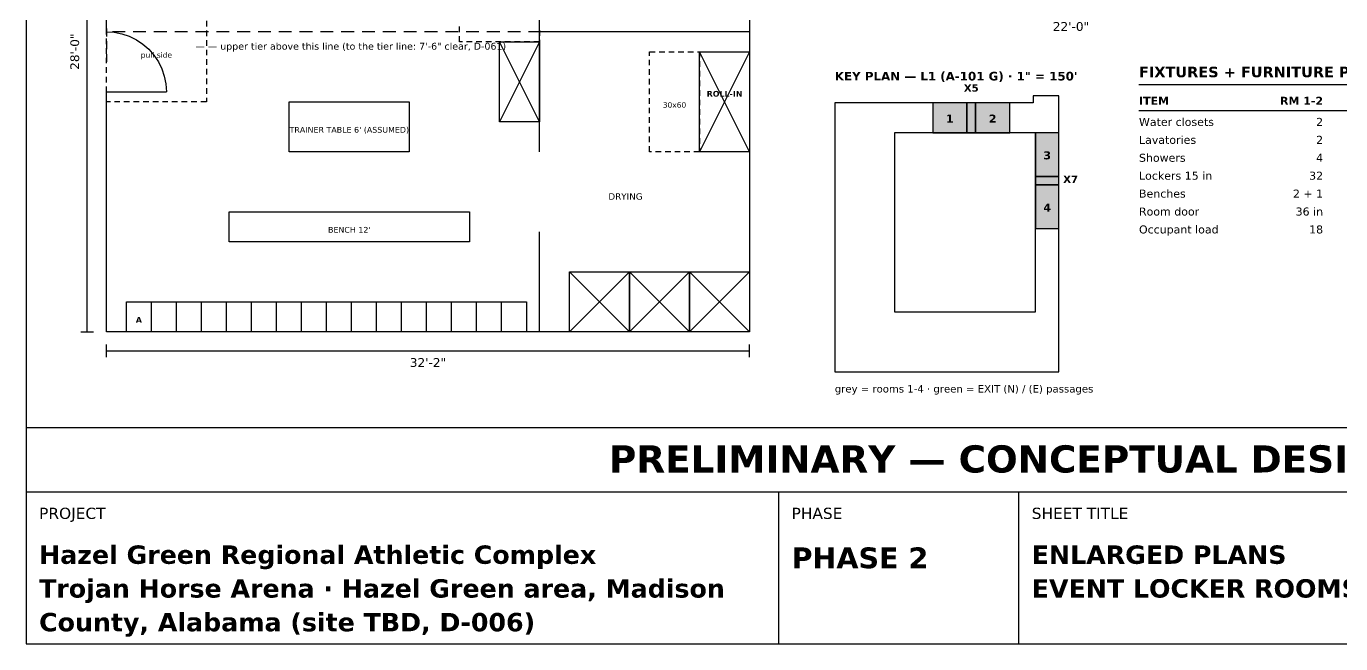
# Model space of a CAD drawing. Header units: inches. Extents: x 0.5 to 16.5, y 0.5 to 10.5.
# Drawn here: x 0.5 to 8.71, y 0.5 to 4.36 of the extents above; entities that cross this region are included whole.
import ezdxf
from ezdxf.enums import TextEntityAlignment as Align

# ---------------------------------------------------------------- set-up
doc = ezdxf.new("R2010")
doc.units = ezdxf.units.IN
doc.header["$MEASUREMENT"] = 0
for name, color, linetype in [('A-ANNO-DIMS', 7, 'Continuous'), ('A-ANNO-TEXT', 7, 'Continuous'), ('A-CLER-ADA', 7, 'Continuous'), ('A-DOOR', 7, 'Continuous'), ('A-WALL', 7, 'Continuous'), ('A-WALL-PRTN', 7, 'Continuous'), ('G-ANNO-TABL', 7, 'Continuous'), ('G-ANNO-TTLB', 7, 'Continuous'), ('LS-CPTH', 7, 'Continuous'), ('P-FIXT', 7, 'Continuous')]:
    doc.layers.add(name, color=color, linetype=linetype)
doc.styles.add('KS-BOLD', font='DejaVuSans-Bold.ttf')
doc.styles.add('KS-REG', font='DejaVuSans.ttf')

msp = doc.modelspace()

# ---------------------------------------------------------------- hatches: boundary and pattern name
at = {"layer": 'A-ANNO-TEXT', "true_color": 0xbbbbbb}
for points in [[(6.1614, 3.6933), (6.3757, 3.6933), (6.3757, 3.88), (6.1614, 3.88)], [(6.429, 3.6933), (6.6433, 3.6933), (6.6433, 3.88), (6.429, 3.88)], [(6.8033, 3.4206), (6.95, 3.4206), (6.95, 3.6933), (6.8033, 3.6933)], [(6.8033, 3.0945), (6.95, 3.0945), (6.95, 3.3673), (6.8033, 3.3673)]]:
    msp.add_hatch(color=7, dxfattribs=at).paths.add_polyline_path(points)
at = {"layer": 'A-ANNO-TEXT', "true_color": 0xe8f2ea}
for points in [[(6.3757, 3.6933), (6.429, 3.6933), (6.429, 3.88), (6.3757, 3.88)], [(6.8033, 3.3673), (6.95, 3.3673), (6.95, 3.4206), (6.8033, 3.4206)]]:
    msp.add_hatch(color=7, dxfattribs=at).paths.add_polyline_path(points)

# ---------------------------------------------------------------- linework, layer by layer
at = {"layer": 'A-ANNO-DIMS'}
for p, q in [((0.88, 2.45), (0.88, 5.95)), ((0.84, 2.45), (0.92, 2.45)), ((1, 2.29), (1, 2.37)), ((1, 2.33), (5.0175, 2.33)), ((5.0175, 2.29), (5.0175, 2.37))]:
    msp.add_line(p, q, dxfattribs=at)
msp.add_lwpolyline([(5.9233, 2.5733), (6.8033, 2.5733), (6.8033, 3.6933), (5.9233, 3.6933)], close=True, dxfattribs=at)
at = {"layer": 'A-ANNO-TEXT'}
for p, q in [((1.1175, 4.325), (1.0375, 4.325)), ((1.2475, 4.325), (1.1675, 4.325)), ((1.3775, 4.325), (1.2975, 4.325)), ((1.5075, 4.325), (1.4275, 4.325)), ((1.6375, 4.325), (1.5575, 4.325)), ((1.7675, 4.325), (1.6875, 4.325)), ((1.8975, 4.325), (1.8175, 4.325)), ((2.0275, 4.325), (1.9475, 4.325)), ((2.1575, 4.325), (2.0775, 4.325)), ((2.2875, 4.325), (2.2075, 4.325)), ((2.4175, 4.325), (2.3375, 4.325)), ((2.5475, 4.325), (2.4675, 4.325)), ((2.6775, 4.325), (2.5975, 4.325)), ((2.8075, 4.325), (2.7275, 4.325)), ((2.9375, 4.325), (2.8575, 4.325)), ((3.0675, 4.325), (2.9875, 4.325)), ((3.1975, 4.325), (3.1175, 4.325)), ((3.3275, 4.325), (3.2475, 4.325)), ((3.4575, 4.325), (3.3775, 4.325)), ((3.5875, 4.325), (3.5075, 4.325)), ((3.7175, 4.325), (3.6375, 4.325)), ((3.8475, 4.325), (3.7675, 4.325)), ((3.9775, 4.325), (3.8975, 4.325)), ((4.1075, 4.325), (4.0275, 4.325)), ((4.2375, 4.325), (4.1575, 4.325)), ((4.3675, 4.325), (4.2875, 4.325)), ((4.4975, 4.325), (4.4175, 4.325)), ((4.6275, 4.325), (4.5475, 4.325)), ((4.7575, 4.325), (4.6775, 4.325)), ((4.8875, 4.325), (4.8075, 4.325)), ((5.0175, 4.325), (4.9375, 4.325)), ((7.45, 3.995), (11.5, 3.995))]:
    msp.add_line(p, q, dxfattribs=at)
for points in [[(6.1614, 3.6933), (6.3757, 3.6933), (6.3757, 3.88), (6.1614, 3.88)], [(6.3757, 3.6933), (6.429, 3.6933), (6.429, 3.88), (6.3757, 3.88)], [(6.429, 3.6933), (6.6433, 3.6933), (6.6433, 3.88), (6.429, 3.88)], [(6.8033, 3.4206), (6.95, 3.4206), (6.95, 3.6933), (6.8033, 3.6933)], [(6.8033, 3.3673), (6.95, 3.3673), (6.95, 3.4206), (6.8033, 3.4206)], [(6.8033, 3.0945), (6.95, 3.0945), (6.95, 3.3673), (6.8033, 3.3673)]]:
    msp.add_lwpolyline(points, close=True, dxfattribs=at)
at = {"layer": 'A-CLER-ADA'}
for p, q in [((1.625, 4.3925), (1.625, 4.3575)), ((3.205, 4.3225), (3.205, 4.3575)), ((1, 4.3075), (1, 4.3425)), ((1, 4.2475), (1, 4.2825)), ((1.625, 4.3325), (1.625, 4.2975)), ((1.625, 4.2725), (1.625, 4.2375)), ((3.205, 4.2625), (3.205, 4.2975)), ((3.705, 4.335), (3.705, 4.3)), ((3.705, 4.275), (3.705, 4.2625)), ((1, 4.1875), (1, 4.2225)), ((1.625, 4.2125), (1.625, 4.1775)), ((3.225, 4.2625), (3.205, 4.2625)), ((3.285, 4.2625), (3.25, 4.2625)), ((3.345, 4.2625), (3.31, 4.2625)), ((3.405, 4.2625), (3.37, 4.2625)), ((3.465, 4.2625), (3.43, 4.2625)), ((3.525, 4.2625), (3.49, 4.2625)), ((3.585, 4.2625), (3.55, 4.2625)), ((3.645, 4.2625), (3.61, 4.2625)), ((3.705, 4.2625), (3.67, 4.2625)), ((4.3925, 4.175), (4.3925, 4.2)), ((4.3925, 4.2), (4.4275, 4.2)), ((4.4525, 4.2), (4.4875, 4.2)), ((4.5125, 4.2), (4.5475, 4.2)), ((4.5725, 4.2), (4.6075, 4.2)), ((4.6325, 4.2), (4.6675, 4.2)), ((4.6925, 4.2), (4.705, 4.2)), ((4.705, 4.2), (4.705, 4.165)), ((1, 4.1275), (1, 4.1625)), ((1.625, 4.1525), (1.625, 4.1175)), ((4.3925, 4.115), (4.3925, 4.15)), ((4.705, 4.14), (4.705, 4.105)), ((1, 4.0675), (1, 4.1025)), ((1, 4.0075), (1, 4.0425)), ((1.625, 4.0925), (1.625, 4.0575)), ((1.625, 4.0325), (1.625, 3.9975)), ((4.3925, 4.055), (4.3925, 4.09)), ((4.3925, 3.995), (4.3925, 4.03)), ((4.705, 4.08), (4.705, 4.045)), ((1, 3.9475), (1, 3.9825)), ((1.625, 3.9725), (1.625, 3.9375)), ((4.3925, 3.935), (4.3925, 3.97)), ((4.705, 4.02), (4.705, 3.985)), ((4.705, 3.96), (4.705, 3.925)), ((1, 3.8875), (1, 3.9225)), ((1.025, 3.8875), (1, 3.8875)), ((1.085, 3.8875), (1.05, 3.8875)), ((1.145, 3.8875), (1.11, 3.8875)), ((1.205, 3.8875), (1.17, 3.8875)), ((1.265, 3.8875), (1.23, 3.8875)), ((1.325, 3.8875), (1.29, 3.8875)), ((1.385, 3.8875), (1.35, 3.8875)), ((1.445, 3.8875), (1.41, 3.8875)), ((1.505, 3.8875), (1.47, 3.8875)), ((1.565, 3.8875), (1.53, 3.8875)), ((1.625, 3.8875), (1.59, 3.8875)), ((1.625, 3.9125), (1.625, 3.8875)), ((4.3925, 3.875), (4.3925, 3.91)), ((4.705, 3.9), (4.705, 3.865)), ((4.3925, 3.815), (4.3925, 3.85)), ((4.3925, 3.755), (4.3925, 3.79)), ((4.705, 3.84), (4.705, 3.805)), ((4.705, 3.78), (4.705, 3.745)), ((4.3925, 3.695), (4.3925, 3.73)), ((4.705, 3.72), (4.705, 3.685)), ((4.3925, 3.635), (4.3925, 3.67)), ((4.705, 3.66), (4.705, 3.625)), ((4.3925, 3.575), (4.3925, 3.61)), ((4.405, 3.575), (4.3925, 3.575)), ((4.465, 3.575), (4.43, 3.575)), ((4.525, 3.575), (4.49, 3.575)), ((4.585, 3.575), (4.55, 3.575)), ((4.645, 3.575), (4.61, 3.575)), ((4.705, 3.575), (4.67, 3.575)), ((4.705, 3.6), (4.705, 3.575))]:
    msp.add_line(p, q, dxfattribs=at)
at = {"layer": 'A-DOOR'}
for p, q in [((1, 4.325), (1.0489, 4.3218)), ((1.0489, 4.3218), (1.0971, 4.3122)), ((1.0971, 4.3122), (1.1435, 4.2965)), ((1.1435, 4.2965), (1.1875, 4.2748)), ((1.1875, 4.2748), (1.2283, 4.2475)), ((1.2283, 4.2475), (1.2652, 4.2152)), ((1.2652, 4.2152), (1.2975, 4.1783)), ((1.2975, 4.1783), (1.3248, 4.1375)), ((1.3248, 4.1375), (1.3465, 4.0935)), ((1.3465, 4.0935), (1.3622, 4.0471)), ((1.3622, 4.0471), (1.3718, 3.9989)), ((1, 3.95), (1.375, 3.95)), ((1.3718, 3.9989), (1.375, 3.95))]:
    msp.add_line(p, q, dxfattribs=at)
at = {"layer": 'A-WALL'}
for p, q in [((1, 4.325), (1, 5.95)), ((5.0175, 5.95), (5.0175, 2.45)), ((1, 2.45), (1, 3.95)), ((6.7894, 3.88), (5.55, 3.88)), ((5.55, 3.88), (5.55, 2.2)), ((6.95, 3.9244), (6.7894, 3.9244)), ((6.7894, 3.9244), (6.7894, 3.88)), ((6.95, 2.2), (6.95, 3.9244)), ((5.0175, 2.45), (1, 2.45)), ((5.55, 2.2), (6.95, 2.2))]:
    msp.add_line(p, q, dxfattribs=at)
at = {"layer": 'A-WALL-PRTN'}
for p, q in [((3.705, 3.575), (3.705, 4.6375)), ((5.0175, 4.325), (3.705, 4.325)), ((3.705, 2.45), (3.705, 3.075))]:
    msp.add_line(p, q, dxfattribs=at)
at = {"layer": 'G-ANNO-TABL'}
msp.add_line((7.45, 3.833), (11.5, 3.833), dxfattribs=at)
at = {"layer": 'G-ANNO-TTLB'}
for p, q in [((0.5, 1.45), (16.5, 1.45)), ((5.2, 0.5), (5.2, 1.45)), ((6.7, 0.5), (6.7, 1.45))]:
    msp.add_line(p, q, dxfattribs=at)
for points in [[(0.5, 0.5), (16.5, 0.5), (16.5, 10.5), (0.5, 10.5)], [(0.5, 1.45), (16.5, 1.45), (16.5, 1.85), (0.5, 1.85)]]:
    msp.add_lwpolyline(points, close=True, dxfattribs=at)
at = {"layer": 'LS-CPTH'}
for p, q in [((1, 4.345), (1, 4.295)), ((1, 4.265), (1, 4.215)), ((1, 4.185), (1, 4.1375))]:
    msp.add_line(p, q, dxfattribs=at)
at = {"layer": 'P-FIXT'}
for p, q in [((3.455, 3.7625), (3.455, 4.2625)), ((3.455, 4.2625), (3.705, 4.2625)), ((3.705, 3.7625), (3.455, 4.2625)), ((3.705, 4.2625), (3.455, 3.7625)), ((3.705, 4.2625), (3.705, 3.7625)), ((4.705, 3.575), (4.705, 4.2)), ((4.705, 4.2), (5.0175, 4.2)), ((5.0175, 3.575), (4.705, 4.2)), ((5.0175, 4.2), (4.705, 3.575)), ((5.0175, 4.2), (5.0175, 3.575)), ((2.1425, 3.575), (2.1425, 3.8875)), ((2.1425, 3.8875), (2.8925, 3.8875)), ((2.8925, 3.8875), (2.8925, 3.575)), ((3.705, 3.7625), (3.455, 3.7625)), ((2.8925, 3.575), (2.1425, 3.575)), ((5.0175, 3.575), (4.705, 3.575)), ((1.7675, 3.0125), (1.7675, 3.2)), ((1.7675, 3.2), (3.2675, 3.2)), ((3.2675, 3.2), (3.2675, 3.0125)), ((3.2675, 3.0125), (1.7675, 3.0125)), ((3.8925, 2.45), (3.8925, 2.825)), ((3.8925, 2.825), (4.2675, 2.825)), ((4.2675, 2.45), (3.8925, 2.825)), ((4.2675, 2.825), (3.8925, 2.45)), ((4.2675, 2.45), (4.2675, 2.825)), ((4.2675, 2.825), (4.6425, 2.825)), ((4.6425, 2.45), (4.2675, 2.825)), ((4.6425, 2.825), (4.2675, 2.45)), ((4.2675, 2.825), (4.2675, 2.45)), ((4.6425, 2.45), (4.6425, 2.825)), ((4.6425, 2.825), (5.0175, 2.825)), ((5.0175, 2.45), (4.6425, 2.825)), ((5.0175, 2.825), (4.6425, 2.45)), ((4.6425, 2.825), (4.6425, 2.45)), ((5.0175, 2.825), (5.0175, 2.45)), ((1.125, 2.45), (1.125, 2.6375)), ((1.125, 2.6375), (3.625, 2.6375)), ((1.2812, 2.45), (1.2812, 2.6375)), ((1.4375, 2.45), (1.4375, 2.6375)), ((1.5938, 2.45), (1.5938, 2.6375)), ((1.75, 2.45), (1.75, 2.6375)), ((1.9062, 2.45), (1.9062, 2.6375)), ((2.0625, 2.45), (2.0625, 2.6375)), ((2.2188, 2.45), (2.2188, 2.6375)), ((2.375, 2.45), (2.375, 2.6375)), ((2.5312, 2.45), (2.5312, 2.6375)), ((2.6875, 2.45), (2.6875, 2.6375)), ((2.8438, 2.45), (2.8438, 2.6375)), ((3, 2.45), (3, 2.6375)), ((3.1562, 2.45), (3.1562, 2.6375)), ((3.3125, 2.45), (3.3125, 2.6375)), ((3.4688, 2.45), (3.4688, 2.6375)), ((3.625, 2.6375), (3.625, 2.45)), ((3.625, 2.45), (1.125, 2.45)), ((4.2675, 2.45), (3.8925, 2.45)), ((4.6425, 2.45), (4.2675, 2.45)), ((5.0175, 2.45), (4.6425, 2.45))]:
    msp.add_line(p, q, dxfattribs=at)

# ---------------------------------------------------------------- texts
at = {"layer": 'A-ANNO-DIMS', "style": 'KS-REG'}
for s, p in [('22\'-0"', (7.025, 4.33)), ('32\'-2"', (3.0088, 2.23))]:
    msp.add_text(s, height=0.055, dxfattribs=at).set_placement(p, align=Align.CENTER)
msp.add_text('28\'-0"', height=0.055, rotation=90, dxfattribs=at).set_placement((0.83, 4.2), align=Align.CENTER)
at = {"layer": 'A-ANNO-TEXT'}
for s, height, style, p in [('— — upper tier above this line (to the tier line: 7\'-6" clear, D-061)', 0.043, 'KS-REG', (2.5267, 4.2125)), ('ROLL-IN', 0.036, 'KS-BOLD', (4.8613, 3.9188)), ('X5', 0.046, 'KS-BOLD', (6.4023, 3.95)), ('1', 0.05, 'KS-BOLD', (6.2685, 3.7567)), ('2', 0.05, 'KS-BOLD', (6.5361, 3.7567)), ("TRAINER TABLE 6' (ASSUMED)", 0.036, 'KS-REG', (2.5175, 3.6938)), ('3', 0.05, 'KS-BOLD', (6.8767, 3.527)), ('DRYING', 0.04, 'KS-REG', (4.2425, 3.275)), ('4', 0.05, 'KS-BOLD', (6.8767, 3.2009)), ("BENCH 12'", 0.036, 'KS-REG', (2.5175, 3.0688)), ('A', 0.036, 'KS-BOLD', (1.2031, 2.5063))]:
    msp.add_text(s, height=height, dxfattribs=dict(at, style=style)).set_placement(p, align=Align.CENTER)
for s, height, style, p in [('FIXTURES + FURNITURE PER ROOM (ASSUMED; ADA 2010 minimums)', 0.066, 'KS-BOLD', (7.45, 4.04)), ('KEY PLAN — L1 (A-101 G) · 1" = 150\'', 0.054, 'KS-BOLD', (5.55, 4.02)), ('X7', 0.046, 'KS-BOLD', (6.9767, 3.38)), ('grey = rooms 1-4 · green = EXIT (N) / (E) passages', 0.046, 'KS-REG', (5.55, 2.07))]:
    msp.add_text(s, height=height, dxfattribs=dict(at, style=style)).set_placement(p)
at = {"layer": 'A-CLER-ADA', "style": 'KS-REG'}
for s, p in [('pull side', (1.3125, 4.1625)), ('30x60', (4.5488, 3.85))]:
    msp.add_text(s, height=0.034, dxfattribs=at).set_placement(p, align=Align.CENTER)
at = {"layer": 'G-ANNO-TABL'}
for s, style, p in [('ITEM', 'KS-BOLD', (7.45, 3.868)), ('Water closets', 'KS-REG', (7.45, 3.736)), ('Lavatories', 'KS-REG', (7.45, 3.624)), ('Showers', 'KS-REG', (7.45, 3.512)), ('Lockers 15 in', 'KS-REG', (7.45, 3.4)), ('Benches', 'KS-REG', (7.45, 3.288)), ('Room door', 'KS-REG', (7.45, 3.176)), ('Occupant load', 'KS-REG', (7.45, 3.064))]:
    msp.add_text(s, height=0.05, dxfattribs=dict(at, style=style)).set_placement(p)
for s, style, p in [('RM 1-2', 'KS-BOLD', (8.6, 3.868)), ('2', 'KS-REG', (8.6, 3.736)), ('2', 'KS-REG', (8.6, 3.624)), ('4', 'KS-REG', (8.6, 3.512)), ('32', 'KS-REG', (8.6, 3.4)), ('2 + 1', 'KS-REG', (8.6, 3.288)), ('36 in', 'KS-REG', (8.6, 3.176)), ('18', 'KS-REG', (8.6, 3.064))]:
    msp.add_text(s, height=0.05, dxfattribs=dict(at, style=style)).set_placement(p, align=Align.RIGHT)
at = {"layer": 'G-ANNO-TTLB', "style": 'KS-BOLD'}
msp.add_text('PRELIMINARY — CONCEPTUAL DESIGN — NOT FOR CONSTRUCTION', height=0.17, dxfattribs=at).set_placement((8.5, 1.57), align=Align.CENTER)
at = {"layer": 'G-ANNO-TTLB'}
for s, height, style, p in [('PROJECT', 0.07, 'KS-REG', (0.58, 1.28)), ('PHASE', 0.07, 'KS-REG', (5.28, 1.28)), ('SHEET TITLE', 0.07, 'KS-REG', (6.78, 1.28)), ('Hazel Green Regional Athletic Complex', 0.115, 'KS-BOLD', (0.58, 0.9992)), ('PHASE 2', 0.13, 'KS-BOLD', (5.28, 0.9717)), ('ENLARGED PLANS', 0.115, 'KS-BOLD', (6.78, 0.9992)), ('Trojan Horse Arena · Hazel Green area, Madison', 0.115, 'KS-BOLD', (0.58, 0.7883)), ('EVENT LOCKER ROOMS 1-4', 0.115, 'KS-BOLD', (6.78, 0.7883)), ('County, Alabama (site TBD, D-006)', 0.115, 'KS-BOLD', (0.58, 0.5775))]:
    msp.add_text(s, height=height, dxfattribs=dict(at, style=style)).set_placement(p)

doc.saveas('drawing.dxf')
